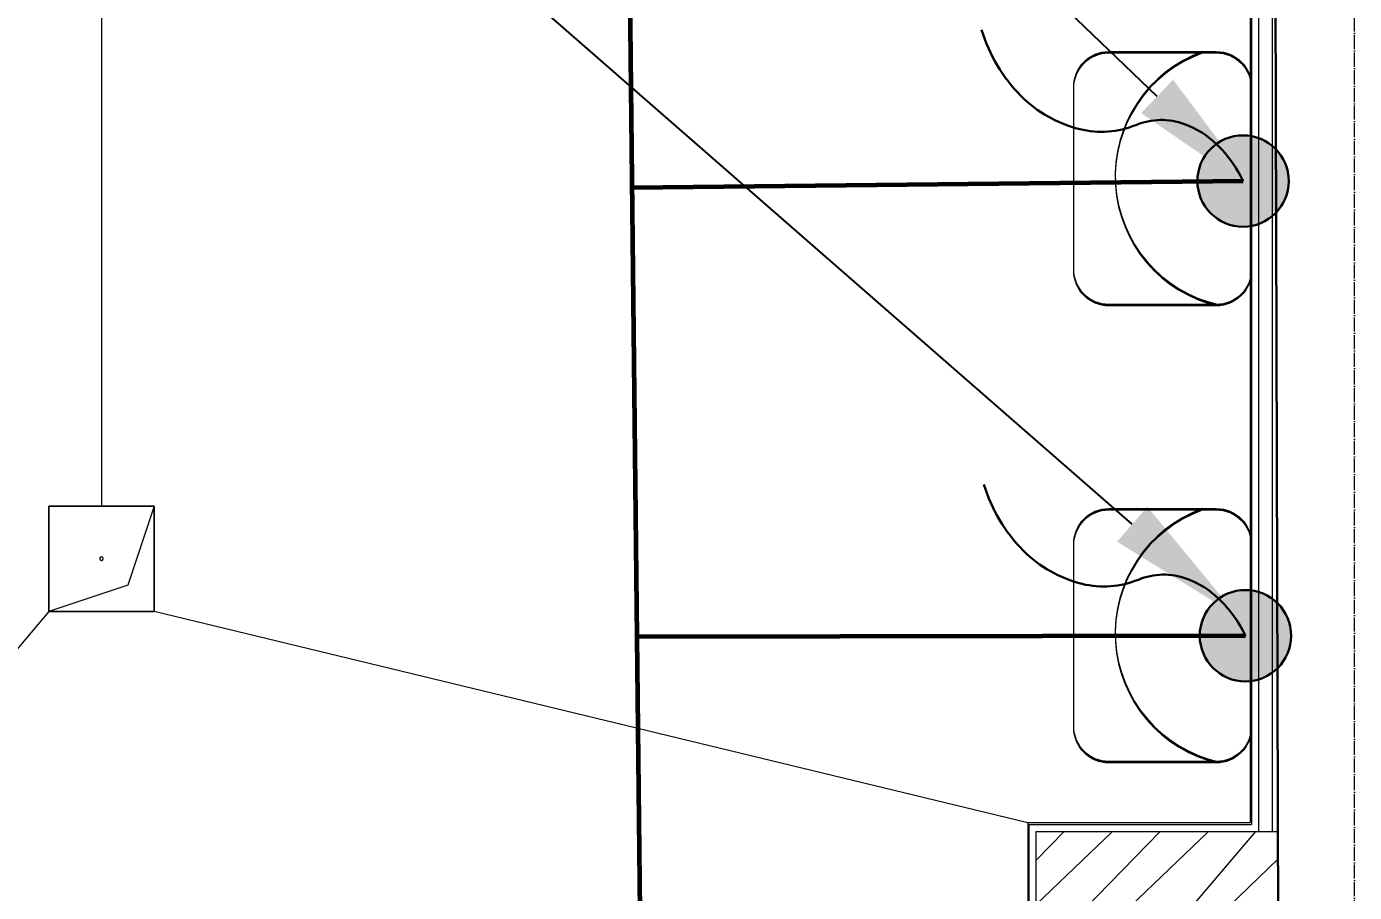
# Model space of a CAD drawing. Header units: millimetres. Extents: x -32 to 417638015, y -35 to 175284279.
# Drawn here: x 416311715 to 416313605, y 175244999 to 175246230 of the extents above; entities that cross this region are included whole.
import ezdxf
from ezdxf import colors
from ezdxf.entities.mleader import LeaderData, LeaderLine
from ezdxf.enums import TextEntityAlignment as Align
from ezdxf.math import Vec2, Vec3

# ---------------------------------------------------------------- set-up
doc = ezdxf.new("R2010")
doc.units = ezdxf.units.MM
doc.linetypes.add('ADSK_Линия сетки', pattern=[25, 20, -2.5, 0, -2.5])
for name, color, linetype, lineweight in [('_ЭМ_гофра', 5, 'Continuous', 60), ('_ЭМ_ТХ_пищеблок', 7, 'Continuous', 30), ('_ЭМ_ТХобщее_слой', 7, 'Continuous', 30), ('Атрибут', 7, 'Continuous', 5), ('Обобщенные модели', 7, 'Continuous', 18), ('Оси', 253, 'Continuous', 9), ('Перекрытие', 7, 'Continuous', 18), ('Стены несущие', 7, 'Continuous', 30), ('Стены отделка', 7, 'Continuous', 30), ('Стены штриховка', 7, 'Continuous', 9), ('ТХ', 5, 'Continuous', 0), ('ШТРИХОВКА', 252, 'Continuous', 15), ('ЭОМ_Кабельный вывод', 1, 'Continuous', 35)]:
    doc.layers.add(name, color=color, linetype=linetype, lineweight=lineweight)
doc.layers.add('_ЭМ_Надписи', color=7, linetype='Continuous')
doc.layers.add('ЭОМ_Лотки рабочие', color=5, linetype='Continuous')
doc.layers.add('Линии', color=7, linetype='Continuous', lineweight=9, true_color=0x00a600)
doc.styles.add('GOST Common', font='GOST_Common.ttf', dxfattribs={"width": 0.9, "height": 349.9999999999996})
doc.styles.add('ISOCPEUR', font='isocpeur.ttf', dxfattribs={"width": 0.85, "height": 274.9999999999997})
doc.styles.add('ЭОМ', font='isocpeur.ttf', dxfattribs={"width": 0.85, "height": 250})

# ---------------------------------------------------------------- blocks, each defined once
blk = doc.blocks.new('_ЭМ_ТХ_Пищеблок')
at = {"layer": 'ТХ', "color": 8}
for points in [[(54950.57474103328, 16340.33562422584), (54950.57474103328, 16600.13088846992, -0.414213562373095), (55000.57474103328, 16650.13088846992), (55153.43464699146, 16650.13088846992, -0.414213562373095), (55203.43464696166, 16600.13088846992), (55203.43464696166, 16340.33562422584, -0.414213562373095), (55153.43464696166, 16290.33562422584), (55000.57474103328, 16290.33562422584, -0.414213562373095)], [(54950.57474103328, 15690.33562422584), (54950.57474103328, 15950.13088846992, -0.414213562373095), (55000.57474103328, 16000.13088846992), (55153.43464699146, 16000.13088846992, -0.414213562373095), (55203.43464696166, 15950.13088846992), (55203.43464696166, 15690.33562422584, -0.414213562373095), (55153.43464696166, 15640.33562422584), (55000.57474103328, 15640.33562422584, -0.414213562373095)]]:
    blk.add_lwpolyline(points, format="xyb", close=True, dxfattribs=at)
for centre, start, end in [((55197.23863592502, 16473.40012139867), 109.6167346362434, 257.3478130290726), ((55197.23863592502, 15823.40012139867), 109.6167346362413, 257.347813029074)]:
    blk.add_arc(centre, 187.6203580277616, start, end, dxfattribs=at)
at = {"layer": 'Атрибут', "color": 8, "style": 'ISOCPEUR', "width": 0.85}
blk.add_attdef('№_ПОЗИЦИИ', text='', height=150, rotation=90, dxfattribs=at).set_placement((58331.67525722168, 39155.16258932042), align=Align.MIDDLE_CENTER)
blk = doc.blocks.new('ТХ 1 этаж.')
at = {"layer": 'ТХ', "color": 252, "true_color": 0x939598}
for points in [[(55863.81896386755, 12817.85807381303), (55863.81896386755, 13077.65333805711, -0.414213562373095), (55913.81896386755, 13127.65333805711), (56066.67886982573, 13127.65333805711, -0.414213562373095), (56116.67886979593, 13077.65333805711), (56116.67886979593, 12817.85807381303, -0.414213562373095), (56066.67886979593, 12767.85807381303), (55913.81896386755, 12767.85807381303, -0.414213562373095)], [(55863.81896386755, 12167.85807381303), (55863.81896386755, 12427.65333805711, -0.414213562373095), (55913.81896386755, 12477.65333805711), (56066.67886982573, 12477.65333805711, -0.414213562373095), (56116.67886979593, 12427.65333805711), (56116.67886979593, 12167.85807381303, -0.414213562373095), (56066.67886979593, 12117.85807381303), (55913.81896386755, 12117.85807381303, -0.414213562373095)]]:
    blk.add_lwpolyline(points, format="xyb", close=True, dxfattribs=at)
for centre in [(56110.48285875929, 12950.92257098586), (56110.48285875929, 12300.92257098586)]:
    blk.add_arc(centre, 187.6203580277617, 109.6167346361297, 257.3478130289528, dxfattribs=at)
blk = doc.blocks.new('ТХ пищеблок....')
at = {"layer": 'ТХ', "color": 8}
for points in [[(2285.283092276426, 1008.192965819791), (2285.283092276426, 1267.988230063871, -0.414213562373095), (2335.283092276426, 1317.988230063871), (2488.142998234602, 1317.988230063871, -0.414213562373095), (2538.142998204799, 1267.988230063871), (2538.142998204799, 1008.192965819791, -0.414213562373095), (2488.142998204799, 958.1929658197914), (2335.283092276426, 958.1929658197914, -0.414213562373095)], [(2285.283092276426, 358.1929658197914), (2285.283092276426, 617.988230063871, -0.414213562373095), (2335.283092276426, 667.988230063871), (2488.142998234602, 667.988230063871, -0.414213562373095), (2538.142998204799, 617.988230063871), (2538.142998204799, 358.1929658197914, -0.414213562373095), (2488.142998204799, 308.1929658197914), (2335.283092276426, 308.1929658197914, -0.414213562373095)]]:
    blk.add_lwpolyline(points, format="xyb", close=True, dxfattribs=at)
for centre in [(2531.946987168165, 1141.257462992624), (2531.946987168165, 491.2574629926239)]:
    blk.add_arc(centre, 187.6203580277616, 109.6167346377005, 257.3478130289528, dxfattribs=at)
blk = doc.blocks.new('1 этаж')
at = {"layer": 'Стены штриховка'}
h = blk.add_hatch(dxfattribs=at)
h.set_pattern_fill('ANSI32', color=8, scale=10)
h.set_pattern_definition([(45, (-31496.66335460375, 188.9018102923583), (-67.35192090801866, 67.35192090801866), []), (45, (-31451.76205460375, 188.9018102923583), (-67.35192090801866, 67.35192090801866), [])])
h.paths.add_polyline_path([(48953.73144964821, 12915.82326462784), (49073.73144964814, 12915.82326462784), (49073.73144964817, 13454.85020851368), (49298.18084262781, 13454.85020851368), (49297.81532180429, 13574.85020851367), (48953.73144964821, 13574.85020851368)])
at = {"layer": 'Линии', "color": 8}
blk.add_line((47623.61475505831, 15707.63314632049), (47623.61475505831, 14037.63314632049), dxfattribs=at)
at = {"layer": 'Обобщенные модели', "color": 8}
for p, q in [((47548.61475505831, 13887.63314632049), (47548.61475505831, 14037.63314632049)), ((47548.61475505831, 14037.63314632049), (47698.61475505831, 14037.63314632049)), ((47698.61475505831, 14037.63314632049), (47548.61475505831, 14037.63314632049)), ((47548.61475505831, 14037.63314632049), (47548.61475505831, 13887.63314632049)), ((47698.61475505831, 14037.63314632049), (47661.11475505832, 13925.13314632049)), ((47698.61475505831, 14037.63314632049), (47698.61475505831, 13887.63314632049)), ((47698.61475505831, 13887.63314632049), (47698.61475505831, 14037.63314632049)), ((47661.11475505832, 13925.13314632049), (47548.61475505831, 13887.63314632049)), ((47698.61475505831, 13887.63314632049), (47548.61475505831, 13887.63314632049)), ((47548.61475505831, 13887.63314632049), (47698.61475505831, 13887.63314632049))]:
    blk.add_line(p, q, dxfattribs=at)
for radius, start, end in [(2.500000000000002, 0, 180), (2.499999999999998, 120.0000000000103, 180), (2.500000000000002, 180, 0), (2.499999999999999, 239.9999999999897, 345.0000000000325), (2.500000000000002, 14.99999999996748, 90)]:
    blk.add_arc((47623.61475505831, 13962.63314632049), radius, start, end, dxfattribs=at)
at = {"layer": 'Оси', "color": 8, "linetype": 'ADSK_Линия сетки'}
blk.add_line((49406.76592647671, -4162.595295516368), (49406.76592647678, 44411.90026894388), dxfattribs=at)
at = {"layer": 'Перекрытие', "color": 8}
for p, q in [((47548.61475505831, 13887.63314632049), (47239.38937983772, 13521.25183581427)), ((48941.73144964821, 13586.85020851367), (47698.61475505831, 13887.63314632049))]:
    blk.add_line(p, q, dxfattribs=at)
at = {"layer": 'Стены несущие', "color": 8}
blk.add_line((49290.26901058247, 16052.29414150367), (49299.82272239806, 12915.82326462784), dxfattribs=at)
at = {"layer": 'Стены отделка', "color": 8, "lineweight": 9}
for p, q in [((49270.2690105825, 16613.57326462788), (49270.26901058247, 13574.85020851368)), ((49258.20057343837, 16198.5732646279), (49258.20057343837, 13586.85020851367)), ((49290.2690105825, 13574.85020851368), (49290.26901058247, 16052.29414150367)), ((49258.20057343837, 13586.85020851367), (48941.73144964821, 13586.85020851367)), ((48941.73144964821, 13586.85020851367), (48941.73144964821, 12933.57325386913)), ((48953.73144964821, 13574.85020851368), (49297.87624194153, 13574.85020851368)), ((48953.73144964821, 12915.82326462784), (48953.73144964821, 13574.85020851368))]:
    blk.add_line(p, q, dxfattribs=at)
at = {"layer": 'Стены штриховка', "color": 8}
for p, q in [((49260.20057343831, 16198.5732646279), (49260.20057343831, 13584.85020851373)), ((48943.73144964821, 13584.85020851364), (49260.20057343831, 13584.85020851373)), ((48943.73144964821, 12933.57325386913), (48943.73144964821, 13584.85020851364))]:
    blk.add_line(p, q, dxfattribs=at)
at = {"layer": 'ЭОМ_Лотки рабочие'}
for name, p in [('ТХ пищеблок....', (46722.0575752336, 13366.04446869802)), ('ТХ 1 этаж.', (-6856.491728035588, 1554.379405807718))]:
    blk.add_blockref(name, p, dxfattribs=at)
blk = doc.blocks.new('_ЭМ_ТХ2_1этаж')
at = {"layer": 'ТХ', "color": 252, "true_color": 0x939598}
for points in [[(167011.7098433908, -56375.65319514817), (167011.7098433908, -56115.85793090409, -0.414213562373095), (167061.7098433908, -56065.85793090409), (167214.569749349, -56065.85793090409, -0.414213562373095), (167264.5697493192, -56115.85793090409), (167264.5697493192, -56375.65319514817, -0.414213562373095), (167214.5697493192, -56425.65319514817), (167061.7098433908, -56425.65319514817, -0.414213562373095)], [(167011.7098433908, -57025.65319514817), (167011.7098433908, -56765.85793090409, -0.414213562373095), (167061.7098433908, -56715.85793090409), (167214.569749349, -56715.85793090409, -0.414213562373095), (167264.5697493192, -56765.85793090409), (167264.5697493192, -57025.65319514817, -0.414213562373095), (167214.5697493192, -57075.65319514817), (167061.7098433908, -57075.65319514817, -0.414213562373095)]]:
    blk.add_lwpolyline(points, format="xyb", close=True, dxfattribs=at)
for centre in [(167258.3737382825, -56242.58869797533), (167258.3737382825, -56892.58869797533)]:
    blk.add_arc(centre, 187.6203580277617, 109.6167346361297, 257.3478130291354, dxfattribs=at)
blk = doc.blocks.new('*U772')
at = {"lineweight": -2}
h = blk.add_hatch(color=0, dxfattribs=at)
h.dxf.hatch_style = 1
edge = h.paths.add_edge_path()
edge.add_arc((0, 0), 64.99999999999999, 0, 360)
at = {"color": 0, "lineweight": -2}
blk.add_lwpolyline([(0, 0, -0.08936249028699324), (37.3541898282144, 52.11651333766257, -0.1054592248489479), (83.51660383099384, 81.0919730131382, -0.1873399643475958), (152.4003826528117, 79.71407591269015, 0.1592570552632497), (232.4621615522275, 73.73634620006354, 0.1381598355351745), (316.2074817246065, 121.232779310203, 0.1214254163346998), (372.160268478453, 214.8668311877185)], format="xyb", dxfattribs=at)
blk.add_circle((0, 0), 64.99999999999999, dxfattribs=at)
at = {"color": 7, "style": 'GOST Common', "width": 0.9}
blk.add_attdef('ОБОРУДОВАНИЕ', (25.45192302420901, 114.7032888709673), '', height=250, dxfattribs=at)
blk = doc.blocks.new('*U773')
at = {"lineweight": -2}
h = blk.add_hatch(color=0, dxfattribs=at)
h.dxf.hatch_style = 1
edge = h.paths.add_edge_path()
edge.add_arc((0, 0), 65, 0, 360)
at = {"color": 0, "lineweight": -2}
blk.add_lwpolyline([(0, 0, -0.08936249028699324), (37.35418982821443, 52.11651333766255, -0.1054592248489479), (83.5166038309939, 81.09197301313816, -0.1873399643475958), (152.4003826528117, 79.71407591269008, 0.1592570552632497), (232.4621615522275, 73.73634620006342, 0.1381598355351745), (316.2074817246066, 121.2327793102028, 0.1214254163346998), (372.1602684784531, 214.8668311877183)], format="xyb", dxfattribs=at)
blk.add_circle((0, 0), 65, dxfattribs=at)
at = {"color": 7, "style": 'GOST Common', "width": 0.9}
blk.add_attdef('ОБОРУДОВАНИЕ', (25.45192302420901, 114.7032888709673), '', height=250, dxfattribs=at)

msp = doc.modelspace()

# ---------------------------------------------------------------- linework, layer by layer
at = {"layer": '_ЭМ_гофра', "linetype": 'ByBlock'}
for points in [[(416313459.8057914, 175247316.097557), (416312947.6871198, 175247316.097557), (416312562.4641016, 175247316.097557), (416312605.1578355, 175243408.5324271)], [(416313446.391489, 175246010.4523748), (416312576.8332771, 175246000.9516535)], [(416313449.7373542, 175245363.79824), (416312583.8109686, 175245362.3149921)]]:
    msp.add_lwpolyline(points, dxfattribs=at)

# ---------------------------------------------------------------- block references
at = {"layer": '_ЭМ_ТХ_пищеблок', "lineweight": 50}
msp.add_blockref('_ЭМ_ТХ_Пищеблок', (416258254.8670169, 175229544.5649611), dxfattribs=at)
at = {"layer": '_ЭМ_ТХобщее_слой', "lineweight": 50}
msp.add_blockref('_ЭМ_ТХ2_1этаж', (416146193.7251987, 175302259.5538031), dxfattribs=at)
at = {"layer": 'ШТРИХОВКА'}
msp.add_blockref('1 этаж', (416264198.1010904, 175231510.6631508), dxfattribs=at)
at = {"layer": 'ЭОМ_Кабельный вывод', "color": 5, "lineweight": 30, "xscale": -1}
for name, p in [('*U772', (416313446.3847731, 175246010.4523748)), ('*U773', (416313449.7306384, 175245363.79824))]:
    msp.add_blockref(name, p, dxfattribs=at)

# ---------------------------------------------------------------- leaders
at = {"layer": '_ЭМ_Надписи', "color": 7, "ltscale": 5}
ml = msp.add_multileader_mtext('Standard', dxfattribs=at)
ml.set_content('{\\fGOST Common|b0|i0|c204|p34;\\W0.9;\\C256;1ЩРС-2\\fISOCPEUR|b0|i0|c204|p34;\\W0.85; Гр.30\\PЭл.суш. \\fGOST Common|b0|i0|c0|p34;\\W0.9;h=0.9\\fGOST Common|b0|i0|c204|p34;м \\fGOST Common|b0|i0|c0|p34;L=1\\fGOST Common|b0|i0|c204|p34;м}', color=1, style='ЭОМ')
ml.set_leader_properties()
ml.build(insert=Vec2(0, 0))
ml.multileader.update_dxf_attribs({"text_left_attachment_type": 6, "text_right_attachment_type": 6, "dogleg_length": 0, "arrow_head_size": 200})
ctx = ml.context
ctx.base_point, ctx.char_height, ctx.arrow_head_size, ctx.landing_gap_size, ctx.plane_origin = Vec3(416306940.9109512, 175249799.7775306, -64.26463315267222), 250, 200, 0, Vec3(416288582.6532715, 175262346.3095261, -64.26463315267222)
ctx.left_attachment, ctx.right_attachment = 6, 6
notes = []
notes.append((ctx, [(1, (1, 1, 0), (416309500.4564058, 175249799.7775306, -64.26463315267222), (-1, 0), 0, [(0, [(416313468.3653225, 175245992.3689887, -64.26463315267222)], 0, [])])]))
ctx.mtext.insert, ctx.mtext.width, ctx.mtext.defined_height, ctx.mtext.flow_direction = Vec3(416306940.9109512, 175250124.7775306, -64.26463315267222), 2631.594679525163, 614.6704997353966, 5
ml = msp.add_multileader_mtext('Standard', dxfattribs=at)
ml.set_content('{\\fGOST Common|b0|i0|c204|p34;\\W0.9;\\C256;1ЩРС-2\\fISOCPEUR|b0|i0|c204|p34;\\W0.85; Гр.29\\PЭл.суш. \\fGOST Common|b0|i0|c0|p34;\\W0.9;h=0.9\\fGOST Common|b0|i0|c204|p34;м \\fGOST Common|b0|i0|c0|p34;L=1\\fGOST Common|b0|i0|c204|p34;м}', color=1, style='ЭОМ')
ml.set_leader_properties()
ml.build(insert=Vec2(0, 0))
ml.multileader.update_dxf_attribs({"text_left_attachment_type": 6, "text_right_attachment_type": 6, "dogleg_length": 0, "arrow_head_size": 200})
ctx = ml.context
ctx.base_point, ctx.char_height, ctx.arrow_head_size, ctx.landing_gap_size, ctx.plane_origin = Vec3(416307015.9832945, 175248762.373908, -64.26463315267222), 250, 200, 0, Vec3(416288553.5790604, 175261091.8261106, -64.26463315267222)
ctx.left_attachment, ctx.right_attachment = 6, 6
notes.append((ctx, [(1, (1, 1, 0), (416309575.5287491, 175248762.373908, -64.26463315267222), (-1, 0), 0, [(0, [(416313439.2911114, 175245390.8622478, -64.26463315267222)], 0, [])])]))
ctx.mtext.insert, ctx.mtext.width, ctx.mtext.defined_height, ctx.mtext.flow_direction = Vec3(416307015.9832945, 175249087.373908, -64.26463315267222), 2631.594679525163, 614.6704997353966, 5
for ctx, leaders in notes:
    for number, flags, end, landing, length, lines in leaders:
        leader = LeaderData()
        leader.index, (leader.has_last_leader_line, leader.has_dogleg_vector, leader.attachment_direction) = number, flags
        leader.last_leader_point, leader.dogleg_vector, leader.dogleg_length = Vec3(end), Vec3(landing), length
        for number, points, colour, breaks in lines:
            line = LeaderLine()
            line.index, line.vertices, line.color, line.breaks = number, Vec3.list(points), colors.encode_raw_color(colour), breaks
            leader.lines.append(line)
        ctx.leaders.append(leader)

doc.saveas('drawing.dxf')
